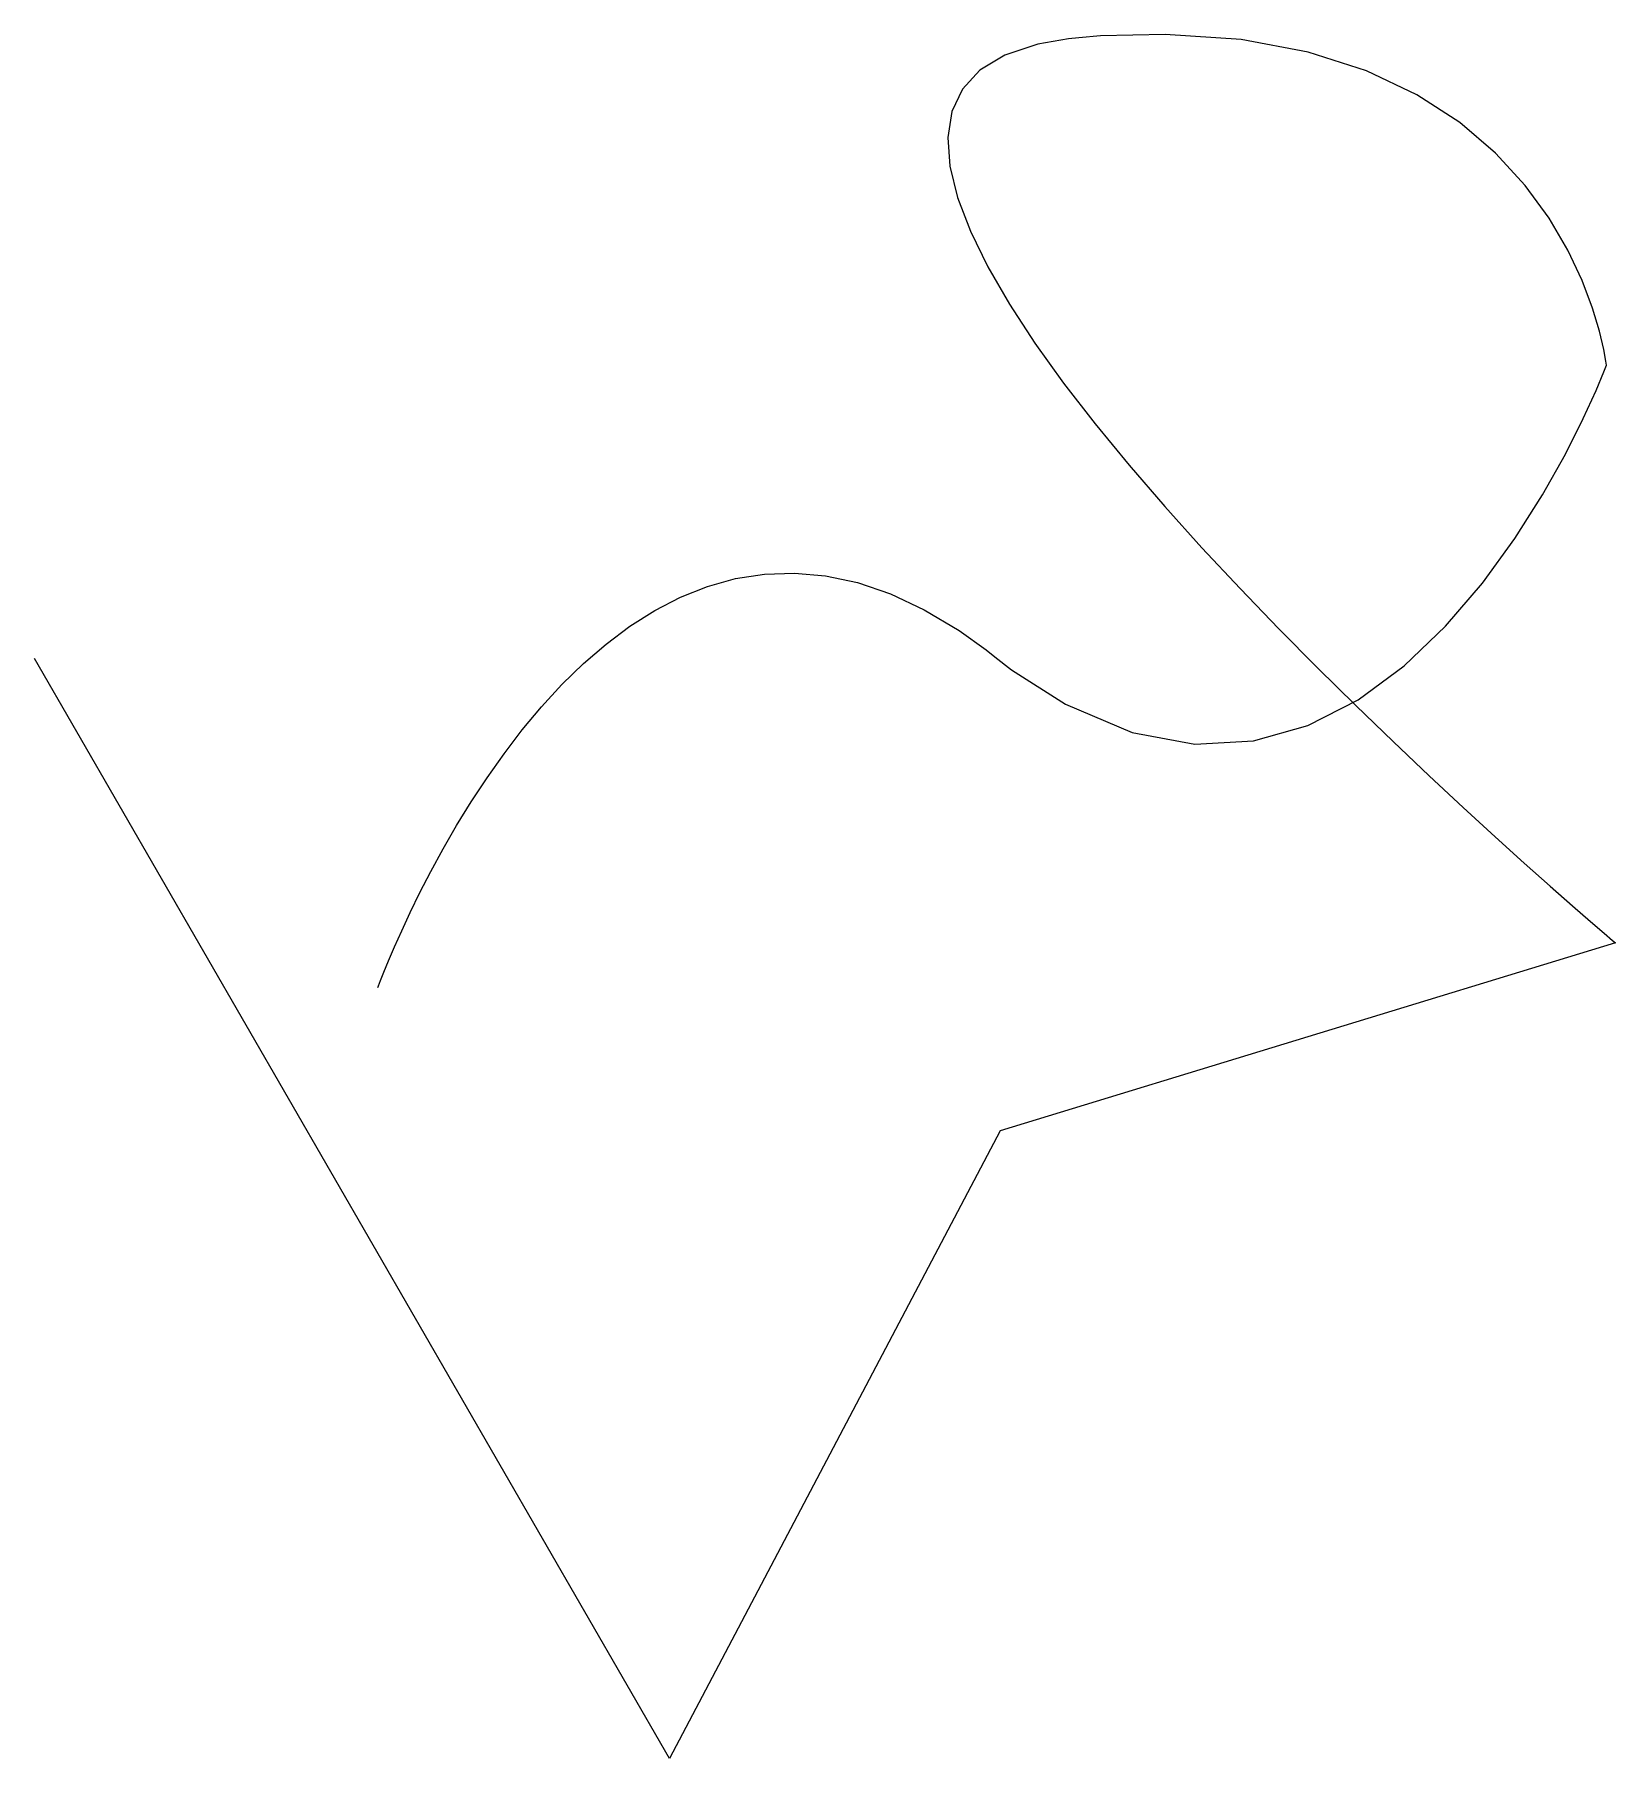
# Model space of a CAD drawing. Extents: x 0 to 6.58, y 0.02 to 7.19.
import ezdxf

# ---------------------------------------------------------------- set-up
doc = ezdxf.new("R2010")
doc.units = 0
doc.layers.get('0').update_dxf_attribs({"linetype": 'CONTINUOUS'})

msp = doc.modelspace()

# ---------------------------------------------------------------- linework, layer by layer
at = {"color": 0}
for p, q in [((4.34978, 7.17486), (4.30658, 7.17106)), ((4.43892, 7.18272), (4.34978, 7.17486)), ((4.7079, 7.18901), (4.43892, 7.18272)), ((5.02512, 7.16764), (4.7079, 7.18901)), ((4.04129, 7.10319), (3.93744, 7.04058)), ((4.17811, 7.14839), (4.04129, 7.10319)), ((4.30658, 7.17106), (4.17811, 7.14839)), ((5.30382, 7.1155), (5.02512, 7.16764)), ((5.5465, 7.03743), (5.30382, 7.1155)), ((3.93744, 7.04058), (3.86458, 6.96186)), ((5.75558, 6.93821), (5.5465, 7.03743)), ((3.86458, 6.96186), (3.82086, 6.86828)), ((5.9336, 6.82254), (5.75558, 6.93821)), ((3.82086, 6.86828), (3.80419, 6.76112)), ((6.08296, 6.69521), (5.9336, 6.82254)), ((3.80419, 6.76112), (3.81282, 6.64171)), ((6.20611, 6.56104), (6.08296, 6.69521)), ((3.81282, 6.64171), (3.84472, 6.51129)), ((6.30561, 6.42475), (6.20611, 6.56104)), ((3.84472, 6.51129), (3.89794, 6.37115)), ((6.38379, 6.29118), (6.30561, 6.42475)), ((3.89794, 6.37115), (3.97065, 6.22254)), ((6.44319, 6.16504), (6.38379, 6.29118)), ((3.97065, 6.22254), (4.06087, 6.06679)), ((6.48633, 6.05117), (6.44319, 6.16504)), ((4.06087, 6.06679), (4.16661, 5.90517)), ((6.51551, 5.95426), (6.48633, 6.05117)), ((6.53336, 5.87913), (6.51551, 5.95426)), ((4.16661, 5.90517), (4.28603, 5.73893)), ((6.54226, 5.83057), (6.53336, 5.87913)), ((6.53375, 5.7856), (6.54471, 5.81326)), ((6.54471, 5.81326), (6.54226, 5.83057)), ((6.54471, 5.81326), (6.54471, 5.81326)), ((6.54471, 5.81326), (6.54471, 5.81326)), ((4.28603, 5.73893), (4.41715, 5.56939)), ((6.50125, 5.70865), (6.53375, 5.7856)), ((6.4476, 5.59169), (6.50125, 5.70865)), ((4.41715, 5.56939), (4.55811, 5.39779)), ((6.3731, 5.44379), (6.4476, 5.59169)), ((4.55811, 5.39779), (4.70687, 5.22542)), ((6.27821, 5.27425), (6.3731, 5.44379)), ((6.16331, 5.09212), (6.27821, 5.27425)), ((4.70687, 5.22542), (4.86154, 5.05365)), ((6.02875, 4.90663), (6.16331, 5.09212)), ((4.86154, 5.05365), (5.02029, 4.88363)), ((3.04156, 4.94428), (3.16635, 4.94868)), ((3.16635, 4.94868), (3.29531, 4.93722)), ((2.69249, 4.84831), (2.80458, 4.8929)), ((2.80458, 4.8929), (2.9209, 4.92529)), ((2.9209, 4.92529), (3.04156, 4.94428)), ((3.29531, 4.93722), (3.42828, 4.90875)), ((3.42828, 4.90875), (3.56532, 4.86203)), ((5.02029, 4.88363), (5.18104, 4.71669)), ((5.87506, 4.72694), (6.02875, 4.90663)), ((2.58485, 4.79269), (2.69249, 4.84831)), ((3.56532, 4.86203), (3.70632, 4.7959)), ((2.48156, 4.72732), (2.58485, 4.79269)), ((3.70632, 4.7959), (3.85124, 4.7091)), ((2.38276, 4.65338), (2.48156, 4.72732)), ((3.85124, 4.7091), (3.96403, 4.62912)), ((5.18104, 4.71669), (5.34196, 4.55414)), ((5.70247, 4.56228), (5.87506, 4.72694)), ((2.64589, 0.01709), (0.0045, 4.59299)), ((2.28851, 4.57206), (2.38276, 4.65338)), ((3.96403, 4.62912), (4.00006, 4.60042)), ((4.00006, 4.60042), (4.06896, 4.54557)), ((2.19889, 4.4846), (2.28851, 4.57206)), ((4.06896, 4.54557), (4.29346, 4.40315)), ((5.34196, 4.55414), (5.50108, 4.39719)), ((5.51144, 4.42182), (5.70247, 4.56228)), ((2.11388, 4.39214), (2.19889, 4.4846)), ((2.03358, 4.29596), (2.11388, 4.39214)), ((4.29346, 4.40315), (4.57081, 4.28515)), ((5.30236, 4.31467), (5.51144, 4.42182)), ((5.50108, 4.39719), (5.65653, 4.24718)), ((5.07563, 4.25006), (5.30236, 4.31467)), ((1.95806, 4.19721), (2.03358, 4.29596)), ((4.57081, 4.28515), (4.83165, 4.23714)), ((4.83165, 4.23714), (5.07563, 4.25006)), ((5.65653, 4.24718), (5.80626, 4.10542)), ((1.88732, 4.09717), (1.95806, 4.19721)), ((1.8215, 3.99696), (1.88732, 4.09717)), ((5.80626, 4.10542), (5.94846, 3.97314)), ((1.76064, 3.89785), (1.8215, 3.99696)), ((5.94846, 3.97314), (6.08117, 3.85157)), ((1.70475, 3.801), (1.76064, 3.89785)), ((6.08117, 3.85157), (6.20242, 3.74214)), ((1.65392, 3.70768), (1.70475, 3.801)), ((6.20242, 3.74214), (6.31033, 3.64594)), ((1.60818, 3.61903), (1.65392, 3.70768)), ((1.5676, 3.53629), (1.60818, 3.61903)), ((6.31033, 3.64594), (6.40294, 3.5644)), ((1.53222, 3.46067), (1.5676, 3.53629)), ((6.40294, 3.5644), (6.47831, 3.49875)), ((1.50217, 3.39339), (1.53222, 3.46067)), ((6.47831, 3.49875), (6.53456, 3.45031)), ((6.53456, 3.45031), (6.56972, 3.42025)), ((1.47749, 3.33561), (1.50217, 3.39339)), ((6.58187, 3.40994), (4.02235, 2.62869)), ((6.56972, 3.42025), (6.58187, 3.40994)), ((6.58187, 3.40994), (6.58187, 3.40994)), ((1.45811, 3.28857), (1.47749, 3.33561)), ((1.43311, 3.22396), (1.43588, 3.23156)), ((1.43588, 3.23156), (1.44422, 3.25353)), ((1.44422, 3.25353), (1.45811, 3.28857)), ((1.43311, 3.22396), (1.43311, 3.22396)), ((4.02235, 2.62869), (2.64589, 0.01709))]:
    msp.add_line(p, q, dxfattribs=at)

doc.saveas('drawing.dxf')
